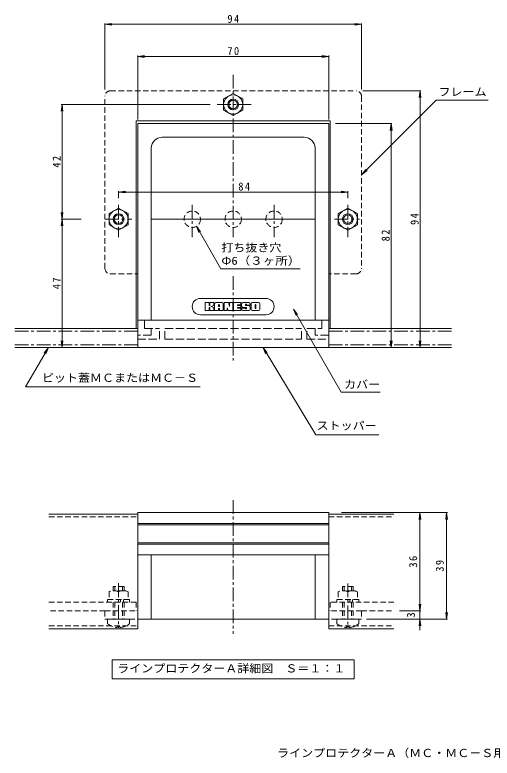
# Model space of a CAD drawing. Units: millimetres on the paper. Extents: x -175 to 185, y -135 to 137.
# Drawn here: x -175.1 to -0.2, y -134.8 to 137.4 of the extents above; entities that cross this region are included whole.
import ezdxf
from ezdxf.enums import TextEntityAlignment as Align

# ---------------------------------------------------------------- set-up
doc = ezdxf.new("R2010")
doc.units = ezdxf.units.MM
for name, pattern in [('CHAIN1', [8, 5, -1, 1, -1]), ('DASHED2', [3, 2, -1]), ('DASHED3', [4, 3, -1])]:
    doc.linetypes.add(name, pattern=pattern)
for name, color, linetype, lineweight in [('0-1_躯体', 2, 'Continuous', 9), ('0-2_仕上', 4, 'Continuous', 9), ('0-3_建具', 4, 'Continuous', 9), ('0-4_その他', 7, 'Continuous', 9), ('0-5_寸法', 7, 'Continuous', 9), ('0-6_ハッチ', 6, 'Continuous', 9), ('0-7', 3, 'DASHED2', 9), ('0-8', 7, 'DASHED2', 9), ('0-A', 2, 'Continuous', 9)]:
    doc.layers.add(name, color=color, linetype=linetype, lineweight=lineweight)
doc.layers.add('F-5_F-5ﾚｲﾔ', color=2, linetype='Continuous')
doc.styles.add('ＭＳ ゴシック', font='')
doc.styles.get('ＭＳ ゴシック').set_extended_font_data('MS Gothic')

msp = doc.modelspace()

# ---------------------------------------------------------------- linework, layer by layer
at = {"layer": '0-1_躯体'}
for p, q in [((-130.097, 25.577), (-60.097, 25.577)), ((-130.097, 15.577), (-60.097, 15.577)), ((-130.097, -44.902), (-60.097, -44.902)), ((-130.097, -60.402), (-130.097, -44.902)), ((-60.097, -60.402), (-60.097, -44.902)), ((-130.097, -48.902), (-60.097, -48.902)), ((-130.097, -49.402), (-60.097, -49.402)), ((-130.097, -55.902), (-60.097, -55.902)), ((-130.097, -56.402), (-60.097, -56.402)), ((-130.097, -60.402), (-60.097, -60.402))]:
    msp.add_line(p, q, dxfattribs=at)
at = {"layer": '0-1_躯体', "linetype": 'DASHED3'}
for p, q in [((-127.597, 22.577), (-122.097, 22.577)), ((-122.097, 18.577), (-122.097, 22.577)), ((-120.097, 18.577), (-120.097, 22.577)), ((-120.097, 22.577), (-70.097, 22.577)), ((-70.097, 18.577), (-70.097, 22.577)), ((-68.097, 18.577), (-68.097, 22.577)), ((-68.097, 22.577), (-62.597, 22.577)), ((-130.097, 18.577), (-122.097, 18.577)), ((-120.097, 18.577), (-70.097, 18.577)), ((-68.097, 18.577), (-60.097, 18.577))]:
    msp.add_line(p, q, dxfattribs=at)
at = {"layer": '0-2_仕上', "color": 3, "linetype": 'DASHED2'}
for p, q in [((-140.097, 109.577), (-50.097, 109.577)), ((-142.097, 44.577), (-142.097, 107.577)), ((-48.097, 107.577), (-48.097, 44.577)), ((-140.097, 42.577), (-130.097, 42.577)), ((-50.097, 42.577), (-60.097, 42.577))]:
    msp.add_line(p, q, dxfattribs=at)
at = {"layer": '0-2_仕上', "color": 3, "linetype": 'CHAIN1'}
for p, q in [((-101.023, 104.577), (-88.514, 104.577)), ((-137.097, 67.817), (-137.097, 56.002)), ((-53.097, 67.817), (-53.097, 56.002)), ((-141.976, 62.577), (-132.287, 62.577)), ((-57.933, 62.577), (-48.872, 62.577))]:
    msp.add_line(p, q, dxfattribs=at)
at = {"layer": '0-2_仕上', "linetype": 'CHAIN1'}
for p, q in [((-95.097, -40.36), (-95.097, -89.316)), ((-137.097, -70.79), (-137.097, -87.129)), ((-53.097, -70.887), (-53.097, -87.129))]:
    msp.add_line(p, q, dxfattribs=at)
at = {"layer": '0-2_仕上'}
for p, q in [((-130.097, -60.402), (-130.097, -83.902)), ((-125.097, -60.402), (-125.097, -83.902)), ((-65.097, -60.402), (-65.097, -83.902)), ((-60.097, -60.402), (-60.097, -83.902)), ((-130.097, -83.902), (-60.097, -83.902))]:
    msp.add_line(p, q, dxfattribs=at)
at = {"layer": '0-2_仕上', "linetype": 'DASHED2'}
for p, q in [((-142.097, -80.902), (-142.097, -83.902)), ((-142.097, -80.902), (-130.097, -80.902)), ((-48.097, -80.902), (-60.097, -80.902)), ((-48.097, -80.902), (-48.097, -83.902)), ((-142.097, -83.902), (-130.097, -83.902)), ((-48.097, -83.902), (-60.097, -83.902))]:
    msp.add_line(p, q, dxfattribs=at)
at = {"layer": '0-2_仕上', "color": 3, "linetype": 'DASHED2'}
for centre, start, end in [((-140.097, 107.577), 90, 180), ((-50.097, 107.577), 0, 90), ((-140.097, 44.577), 180, 270), ((-50.097, 44.577), 270, 0)]:
    msp.add_arc(centre, 2, start, end, dxfattribs=at)
at = {"layer": '0-3_建具', "linetype": 'CHAIN1'}
for p, q in [((-95.097, 115.464), (-95.097, 56.002)), ((-110.097, 67.817), (-110.097, 56.002)), ((-80.097, 67.817), (-80.097, 56.002)), ((-95.097, 41.712), (-95.097, 10.816))]:
    msp.add_line(p, q, dxfattribs=at)
at = {"layer": '0-3_建具'}
for p, q in [((-130.097, 97.577), (-60.097, 97.577)), ((-130.097, 97.577), (-130.097, 15.577)), ((-60.097, 15.577), (-60.097, 97.577)), ((-69.097, 92.577), (-121.097, 92.577)), ((-125.097, 88.577), (-125.097, 25.577)), ((-65.097, 88.577), (-65.097, 25.577)), ((-125.097, 62.577), (-65.097, 62.577))]:
    msp.add_line(p, q, dxfattribs=at)
at = {"layer": '0-3_建具', "linetype": 'DASHED3'}
for p, q in [((-127.597, 25.577), (-127.597, 22.577)), ((-62.597, 22.577), (-62.597, 25.577)), ((-125.097, 22.577), (-125.097, 20.077)), ((-65.097, 22.577), (-65.097, 20.077)), ((-125.097, 20.077), (-130.097, 20.077)), ((-60.097, 20.077), (-65.097, 20.077))]:
    msp.add_line(p, q, dxfattribs=at)
at = {"layer": '0-3_建具', "linetype": 'DASHED2'}
for centre in [(-110.097, 62.577), (-95.097, 62.577), (-80.097, 62.577)]:
    msp.add_circle(centre, 3, dxfattribs=at)
at = {"layer": '0-3_建具'}
for centre, start, end in [((-121.097, 88.577), 90, 180), ((-69.097, 88.577), 0, 90)]:
    msp.add_arc(centre, 4, start, end, dxfattribs=at)
at = {"layer": '0-4_その他'}
for p, q in [((-142.097, 133.965), (-139.618, 134.291)), ((-142.097, 110.077), (-142.097, 134.265)), ((-142.097, 133.965), (-48.097, 133.965)), ((-142.097, 133.965), (-139.618, 133.639)), ((-48.097, 133.965), (-50.575, 134.291)), ((-48.097, 133.965), (-50.575, 133.639)), ((-48.097, 110.077), (-48.097, 134.265)), ((-130.097, 122.171), (-127.618, 122.498)), ((-130.097, 99.077), (-130.097, 122.471)), ((-130.097, 122.171), (-60.097, 122.171)), ((-130.097, 122.171), (-127.618, 121.845)), ((-60.097, 122.171), (-62.575, 122.498)), ((-60.097, 122.171), (-62.575, 121.845)), ((-60.097, 99.077), (-60.097, 122.471)), ((-47.597, 109.577), (-26.323, 109.577)), ((-26.623, 109.577), (-26.949, 107.099)), ((-26.623, 15.577), (-26.623, 109.577)), ((-26.623, 109.577), (-26.296, 107.099)), ((-20.719, 106.169), (-1.682, 106.169)), ((-157.823, 104.577), (-158.149, 102.099)), ((-103.523, 104.577), (-158.123, 104.577)), ((-157.823, 62.577), (-157.823, 104.577)), ((-157.823, 104.577), (-157.496, 102.099)), ((-57.597, 97.577), (-36.935, 97.577)), ((-37.235, 97.577), (-37.562, 95.099)), ((-37.235, 15.577), (-37.235, 97.577)), ((-37.235, 97.577), (-36.909, 95.099)), ((-48.041, 78.846), (-46.058, 80.368)), ((-137.097, 72.531), (-134.618, 72.858)), ((-137.097, 70.317), (-137.097, 72.831)), ((-137.097, 72.531), (-53.097, 72.531)), ((-137.097, 72.531), (-134.618, 72.205)), ((-53.097, 72.531), (-55.575, 72.858)), ((-53.097, 72.531), (-55.575, 72.205)), ((-53.097, 70.317), (-53.097, 72.831)), ((-157.823, 62.577), (-158.149, 65.056)), ((-157.823, 62.577), (-157.496, 65.056)), ((-157.823, 62.577), (-158.149, 60.099)), ((-150.832, 62.577), (-158.123, 62.577)), ((-157.823, 15.577), (-157.823, 62.577)), ((-157.823, 62.577), (-157.496, 60.099)), ((-73.023, 29.672), (-71.501, 27.689)), ((-73.023, 29.672), (-72.067, 27.362)), ((-55.477, -0.72), (-73.023, 29.672)), ((-157.823, 15.577), (-158.149, 18.056)), ((-157.823, 15.577), (-157.496, 18.056)), ((-37.235, 15.577), (-37.562, 18.056)), ((-37.235, 15.577), (-36.909, 18.056)), ((-26.623, 15.577), (-26.949, 18.056)), ((-26.623, 15.577), (-26.296, 18.056)), ((-162.791, 15.577), (-163.747, 13.268)), ((-155.323, 15.577), (-157.523, 15.577)), ((-84.173, 15.577), (-82.651, 13.594)), ((-84.173, 15.577), (-83.216, 13.268)), ((-64.853, -16.355), (-84.173, 15.577)), ((-34.735, 15.577), (-36.935, 15.577)), ((-24.123, 15.577), (-26.323, 15.577)), ((-171.237, 1.168), (-107.255, 1.168)), ((-55.477, -0.72), (-41.293, -0.72)), ((-64.853, -16.355), (-41.783, -16.355)), ((-16.605, -44.902), (-55.435, -44.902)), ((-26.654, -44.902), (-26.98, -47.38)), ((-26.654, -80.902), (-26.654, -44.902)), ((-26.654, -44.902), (-26.328, -47.38)), ((-16.905, -44.902), (-17.232, -47.38)), ((-16.905, -83.902), (-16.905, -44.902)), ((-16.905, -44.902), (-16.579, -47.38)), ((-26.654, -80.902), (-26.98, -78.423)), ((-26.654, -80.902), (-26.328, -78.423)), ((-26.354, -80.902), (-34.137, -80.902)), ((-26.654, -83.902), (-26.654, -80.902)), ((-16.905, -83.902), (-17.232, -81.423)), ((-16.905, -83.902), (-16.579, -81.423)), ((-16.605, -83.902), (-46.229, -83.902)), ((-26.654, -83.902), (-26.98, -86.38)), ((-26.654, -83.902), (-26.328, -86.38)), ((-26.654, -83.902), (-26.654, -87.993))]:
    msp.add_line(p, q, dxfattribs=at)
at = {"layer": '0-4_その他', "color": 6}
for p, q in [((-107.097, 33.577), (-83.097, 33.577)), ((-105.368, 32.045), (-105.368, 29.11)), ((-105.368, 32.045), (-103.955, 32.045)), ((-103.955, 32.045), (-103.955, 30.958)), ((-103.792, 30.958), (-103.955, 30.958)), ((-103.955, 29.11), (-103.955, 30.197)), ((-103.792, 30.197), (-103.955, 30.197)), ((-103.629, 32.045), (-102.216, 32.045)), ((-103.629, 31.121), (-103.629, 32.045)), ((-103.629, 30.034), (-103.629, 29.11)), ((-102.766, 30.69), (-103.276, 30.609)), ((-102.766, 30.465), (-103.276, 30.546)), ((-102.216, 31.334), (-102.216, 32.045)), ((-101.89, 31.61), (-101.89, 29.11)), ((-99.173, 32.045), (-101.455, 32.045)), ((-100.477, 31.121), (-100.477, 30.577)), ((-100.477, 30.577), (-100.151, 30.577)), ((-100.151, 31.121), (-100.151, 30.577)), ((-98.738, 31.61), (-98.738, 29.11)), ((-98.412, 32.045), (-98.412, 29.11)), ((-98.412, 32.045), (-96.836, 32.045)), ((-97.27, 30.17), (-97.27, 29.11)), ((-96.944, 29.11), (-97.27, 30.17)), ((-96.836, 32.045), (-96.401, 30.632)), ((-96.401, 32.045), (-96.401, 30.632)), ((-96.401, 32.045), (-95.26, 32.045)), ((-95.26, 32.045), (-95.26, 29.11)), ((-94.934, 32.045), (-94.934, 29.11)), ((-94.934, 32.045), (-92.325, 32.045)), ((-93.575, 31.202), (-93.575, 30.931)), ((-93.575, 31.202), (-92.325, 31.202)), ((-93.575, 30.931), (-92.325, 30.931)), ((-93.575, 30.224), (-92.325, 30.224)), ((-92.325, 32.045), (-92.325, 31.202)), ((-92.325, 30.931), (-92.325, 30.224)), ((-92.325, 29.952), (-92.325, 29.11)), ((-91.999, 30.686), (-91.999, 31.61)), ((-91.999, 30.034), (-90.586, 30.034)), ((-91.999, 29.545), (-91.999, 30.034)), ((-91.564, 32.045), (-89.281, 32.045)), ((-90.423, 30.251), (-91.564, 30.251)), ((-90.586, 31.066), (-90.586, 31.284)), ((-90.586, 30.034), (-90.586, 29.871)), ((-90.423, 30.903), (-89.281, 30.903)), ((-90.259, 31.284), (-90.259, 31.121)), ((-90.259, 31.121), (-88.846, 31.121)), ((-90.259, 30.088), (-90.259, 29.871)), ((-88.846, 31.121), (-88.846, 31.61)), ((-88.846, 30.469), (-88.846, 29.545)), ((-88.52, 29.545), (-88.52, 31.61)), ((-88.086, 32.045), (-85.803, 32.045)), ((-87.107, 31.121), (-87.107, 30.034)), ((-86.781, 31.121), (-86.781, 30.034)), ((-85.368, 31.61), (-85.368, 29.545)), ((-107.097, 27.577), (-83.097, 27.577)), ((-105.368, 29.11), (-103.955, 29.11)), ((-103.629, 29.11), (-102.216, 29.11)), ((-102.216, 29.821), (-102.216, 29.11)), ((-101.89, 29.11), (-100.477, 29.11)), ((-100.477, 29.816), (-100.477, 29.11)), ((-100.151, 29.11), (-98.738, 29.11)), ((-98.412, 29.11), (-97.27, 29.11)), ((-96.944, 29.11), (-95.26, 29.11)), ((-94.934, 29.11), (-92.325, 29.11)), ((-91.564, 29.11), (-89.281, 29.11)), ((-88.086, 29.11), (-85.803, 29.11))]:
    msp.add_line(p, q, dxfattribs=at)
at = {"layer": '0-4_その他'}
for points in [[(-20.719, 106.169), (-48.041, 78.846), (-46.519, 80.83)], [(-171.237, 1.168), (-162.791, 15.577), (-164.313, 13.594)]]:
    msp.add_lwpolyline(points, dxfattribs=at)
at = {"layer": '0-4_その他', "color": 6}
for points in [[(-93.575, 30.224), (-93.575, 29.952), (-92.325, 29.952)], [(-100.477, 29.816), (-100.151, 29.816), (-100.151, 29.11)]]:
    msp.add_lwpolyline(points, dxfattribs=at)
for centre, radius, start, end in [((-107.097, 30.577), 3, 90, 270), ((-83.097, 30.577), 3, 270, 90), ((-103.792, 31.121), 0.163, 270, 0), ((-103.792, 30.034), 0.163, 0, 90), ((-103.271, 30.577), 0.0318, 99.00056, 260.99944), ((-102.868, 31.334), 0.652, 279.00006, 0), ((-102.868, 29.821), 0.652, 0, 80.99994), ((-101.455, 31.61), 0.435, 90, 180), ((-100.314, 31.121), 0.163, 0, 180), ((-99.173, 31.61), 0.435, 0, 90), ((-91.564, 31.61), 0.435, 90, 180), ((-91.564, 30.686), 0.435, 180, 270), ((-90.423, 31.284), 0.163, 0, 180), ((-90.423, 31.066), 0.163, 180, 270), ((-90.423, 30.088), 0.163, 0, 90), ((-89.281, 31.61), 0.435, 0, 90), ((-89.281, 30.469), 0.435, 0, 90), ((-88.086, 31.61), 0.435, 90, 180), ((-86.944, 31.121), 0.163, 0, 180), ((-86.944, 30.034), 0.163, 180, 0), ((-85.803, 31.61), 0.435, 0, 90), ((-91.564, 29.545), 0.435, 180, 270), ((-90.423, 29.871), 0.163, 180, 0), ((-89.281, 29.545), 0.435, 270, 0), ((-88.086, 29.545), 0.435, 180, 270), ((-85.803, 29.545), 0.435, 270, 0)]:
    msp.add_arc(centre, radius, start, end, dxfattribs=at)
at = {"layer": '0-5_寸法'}
for p, q in [((-108.597, 59.979), (-99.63, 44.449)), ((-108.597, 59.979), (-107.075, 57.996)), ((-108.597, 59.979), (-107.64, 57.67)), ((-99.63, 44.449), (-70.533, 44.449))]:
    msp.add_line(p, q, dxfattribs=at)
for points in [[(-139.397, -98.822), (-139.397, -105.822), (-50.797, -105.822)], [(-139.397, -98.822), (-50.797, -98.822), (-50.797, -105.822)]]:
    msp.add_lwpolyline(points, dxfattribs=at)
at = {"layer": '0-6_ハッチ'}
for p, q in [((-175.097, 22.577), (-130.097, 22.577)), ((-60.097, 22.577), (-15.097, 22.577)), ((-175.097, 15.577), (-130.097, 15.577)), ((-60.097, 15.577), (-15.097, 15.577))]:
    msp.add_line(p, q, dxfattribs=at)
at = {"layer": '0-6_ハッチ', "linetype": 'CHAIN1'}
for p, q in [((-175.097, 21.577), (-130.097, 21.577)), ((-60.097, 21.577), (-15.097, 21.577)), ((-175.097, 16.577), (-130.097, 16.577)), ((-60.097, 16.577), (-15.097, 16.577))]:
    msp.add_line(p, q, dxfattribs=at)
at = {"layer": '0-7', "linetype": 'Continuous'}
for p, q in [((-162.604, -45.402), (-130.097, -45.402)), ((-130.097, -83.902), (-130.097, -87.402)), ((-60.097, -83.902), (-60.097, -87.402)), ((-162.604, -87.402), (-130.097, -87.402)), ((-60.097, -87.402), (-36.182, -87.402))]:
    msp.add_line(p, q, dxfattribs=at)
at = {"layer": '0-7'}
for p, q in [((-162.604, -46.402), (-130.097, -46.402)), ((-60.097, -46.402), (-36.182, -46.402)), ((-162.604, -86.402), (-130.097, -86.402)), ((-60.097, -86.402), (-36.182, -86.402))]:
    msp.add_line(p, q, dxfattribs=at)
at = {"layer": '0-7', "linetype": 'Continuous'}
msp.add_lwpolyline([(-60.097, -45.402), (-60.043, -45.402), (-36.182, -45.402)], dxfattribs=at)
at = {"layer": '0-8', "linetype": 'Continuous'}
for p, q in [((-130.597, 22.577), (-130.597, 98.577)), ((-59.597, 98.577), (-130.597, 98.577)), ((-59.597, 22.577), (-59.597, 98.577))]:
    msp.add_line(p, q, dxfattribs=at)
at = {"layer": '0-8'}
for p, q in [((-162.604, -77.702), (-130.097, -77.702)), ((-130.597, -77.702), (-130.597, -80.902)), ((-36.182, -77.702), (-60.097, -77.702)), ((-59.597, -77.702), (-59.597, -80.902)), ((-142.097, -80.902), (-162.604, -80.902)), ((-48.097, -80.902), (-36.182, -80.902))]:
    msp.add_line(p, q, dxfattribs=at)
at = {"layer": '0-A'}
for p, q in [((-95.097, 108.627), (-98.597, 106.607)), ((-95.097, 108.627), (-91.597, 106.607)), ((-91.597, 102.548), (-91.597, 106.607)), ((-95.097, 100.527), (-91.597, 102.548)), ((-137.097, 66.627), (-140.597, 64.607)), ((-137.097, 66.627), (-133.597, 64.607)), ((-53.097, 66.627), (-56.597, 64.607)), ((-53.097, 66.627), (-49.597, 64.607)), ((-133.597, 60.548), (-133.597, 64.607)), ((-49.597, 60.548), (-49.597, 64.607)), ((-137.097, 58.527), (-133.597, 60.548)), ((-53.097, 58.527), (-49.597, 60.548))]:
    msp.add_line(p, q, dxfattribs=at)
at = {"layer": '0-A', "linetype": 'DASHED2'}
for p, q in [((-135.097, -71.902), (-139.097, -71.902)), ((-139.097, -73.502), (-139.097, -71.902)), ((-138.497, -73.502), (-138.497, -71.902)), ((-135.697, -73.502), (-135.697, -71.902)), ((-135.097, -73.502), (-135.097, -71.902)), ((-51.097, -71.902), (-55.097, -71.902)), ((-55.097, -73.502), (-55.097, -71.902)), ((-54.497, -73.502), (-54.497, -71.902)), ((-51.697, -73.502), (-51.697, -71.902)), ((-51.097, -73.502), (-51.097, -71.902)), ((-140.597, -73.877), (-140.597, -76.702)), ((-135.347, -73.502), (-138.847, -73.502)), ((-137.097, -73.877), (-137.097, -76.702)), ((-133.597, -73.877), (-133.597, -76.702)), ((-56.597, -73.877), (-56.597, -76.702)), ((-51.347, -73.502), (-54.847, -73.502)), ((-53.097, -73.877), (-53.097, -76.702)), ((-49.596, -73.877), (-49.596, -76.702)), ((-141.147, -76.702), (-141.147, -77.702)), ((-133.047, -76.702), (-141.147, -76.702)), ((-139.097, -77.702), (-139.097, -83.902)), ((-138.497, -77.702), (-138.497, -83.902)), ((-136.348, -77.702), (-136.348, -76.702)), ((-135.697, -77.702), (-135.697, -83.902)), ((-135.348, -77.702), (-135.348, -76.702)), ((-135.097, -77.702), (-135.097, -83.902)), ((-133.047, -76.702), (-133.047, -77.702)), ((-57.147, -76.702), (-57.147, -77.702)), ((-49.047, -76.702), (-57.147, -76.702)), ((-55.097, -77.702), (-55.097, -83.902)), ((-54.497, -77.702), (-54.497, -83.902)), ((-52.348, -77.702), (-52.348, -76.702)), ((-51.697, -77.702), (-51.697, -83.902)), ((-51.348, -77.702), (-51.348, -76.702)), ((-51.097, -77.702), (-51.097, -83.902)), ((-49.047, -76.702), (-49.047, -77.702)), ((-133.097, -85.625), (-133.097, -83.902)), ((-49.097, -85.625), (-49.097, -83.902)), ((-137.597, -86.581), (-136.597, -86.581)), ((-137.597, -86.982), (-137.597, -86.581)), ((-136.597, -86.982), (-136.597, -86.581)), ((-53.597, -86.581), (-52.597, -86.581)), ((-53.597, -86.982), (-53.597, -86.581)), ((-52.597, -86.982), (-52.597, -86.581))]:
    msp.add_line(p, q, dxfattribs=at)
at = {"layer": '0-A'}
for points in [[(-95.097, 100.527), (-98.597, 102.548), (-98.597, 106.607)], [(-137.097, 58.527), (-140.597, 60.548), (-140.597, 64.607)], [(-53.097, 58.527), (-56.597, 60.548), (-56.597, 64.607)]]:
    msp.add_lwpolyline(points, dxfattribs=at)
at = {"layer": '0-A', "linetype": 'DASHED2'}
for points in [[(-133.097, -83.902), (-141.097, -83.902), (-141.097, -85.625)], [(-49.097, -83.902), (-57.097, -83.902), (-57.097, -85.625)]]:
    msp.add_lwpolyline(points, dxfattribs=at)
at = {"layer": '0-A'}
for centre, radius in [((-95.097, 104.569), 3.5), ((-95.097, 104.577), 2), ((-95.097, 104.577), 1.621), ((-137.097, 62.569), 3.5), ((-53.097, 62.569), 3.5), ((-137.097, 62.577), 2), ((-137.097, 62.577), 1.621), ((-53.097, 62.577), 2), ((-53.097, 62.577), 1.621)]:
    msp.add_circle(centre, radius, dxfattribs=at)
at = {"layer": '0-A', "linetype": 'DASHED2'}
for centre, radius, start, end in [((-138.847, -77.77), 4.269, 65.79758, 114.20308), ((-135.347, -77.77), 4.269, 65.79692, 114.20242), ((-54.847, -77.77), 4.269, 65.79758, 114.20308), ((-51.347, -77.77), 4.269, 65.79692, 114.20242), ((-137.097, -80.502), 6.5, 232.02013, 265.58826), ((-137.097, -80.502), 6.5, 274.41174, 307.97987), ((-53.097, -80.502), 6.5, 232.02013, 265.58826), ((-53.097, -80.502), 6.5, 274.41174, 307.97987)]:
    msp.add_arc(centre, radius, start, end, dxfattribs=at)

# ---------------------------------------------------------------- texts
at = {"layer": '0-4_その他', "color": 2, "style": 'ＭＳ ゴシック', "width": 1.1}
for s, p in [('フレーム', (-19.876, 106.833)), ('ピット蓋ＭＣまたはＭＣ－Ｓ', (-165.181, 2.12)), ('カバー', (-54.468, -0.28)), ('ストッパー', (-64.545, -15.396))]:
    msp.add_text(s, height=2.933, dxfattribs=at).set_placement(p, align=Align.BOTTOM_LEFT)
at = {"layer": '0-4_その他', "color": 2, "style": 'ＭＳ ゴシック'}
msp.add_text('3', height=2.933, rotation=90, dxfattribs=at).set_placement((-27.654, -83.402), align=Align.BOTTOM_LEFT)
at = {"layer": '0-4_その他', "color": 2, "char_height": 2.933, "attachment_point": 7, "style": 'ＭＳ ゴシック'}
for s, insert in [('\\T1.27;\\W0.95;94', (-97.222, 134.465)), ('\\T1.27;\\W0.95;70', (-97.222, 122.671)), ('\\T1.27;\\W0.95;84', (-93.227, 73.031))]:
    msp.add_mtext(s, dxfattribs=dict(at, insert=insert))
at = {"layer": '0-4_その他', "color": 2, "char_height": 2.933, "attachment_point": 7, "rotation": 90, "style": 'ＭＳ ゴシック'}
for s, insert in [('\\T1.27;\\W0.95;42', (-158.323, 81.452)), ('\\T1.27;\\W0.95;94', (-27.123, 60.452)), ('\\T1.27;\\W0.95;82', (-37.735, 54.452)), ('\\T1.27;\\W0.95;47', (-158.323, 36.952)), ('\\T1.27;\\W0.95;36', (-27.654, -65.027)), ('\\T1.27;\\W0.95;39', (-17.905, -66.527))]:
    msp.add_mtext(s, dxfattribs=dict(at, insert=insert))
at = {"layer": '0-5_寸法', "color": 2, "style": 'ＭＳ ゴシック'}
for s, width, p in [('打ち抜き穴', 1.1, (-99.44, 49.807)), ('Φ6（３ヶ所）', 1.15, (-99.44, 44.999)), ('ラインプロテクターＡ詳細図\u3000Ｓ＝１：１', 1.1, (-137.597, -104.322))]:
    msp.add_text(s, height=2.933, dxfattribs=dict(at, width=width)).set_placement(p, align=Align.BOTTOM_LEFT)
at = {"layer": 'F-5_F-5ﾚｲﾔ', "style": 'ＭＳ ゴシック', "width": 1.1}
msp.add_text('ラインプロテクターＡ（ＭＣ・ＭＣ－Ｓ用）詳細図', height=2.933, dxfattribs=at).set_placement((-79, -135.311), align=Align.BOTTOM_LEFT)

doc.saveas('drawing.dxf')
